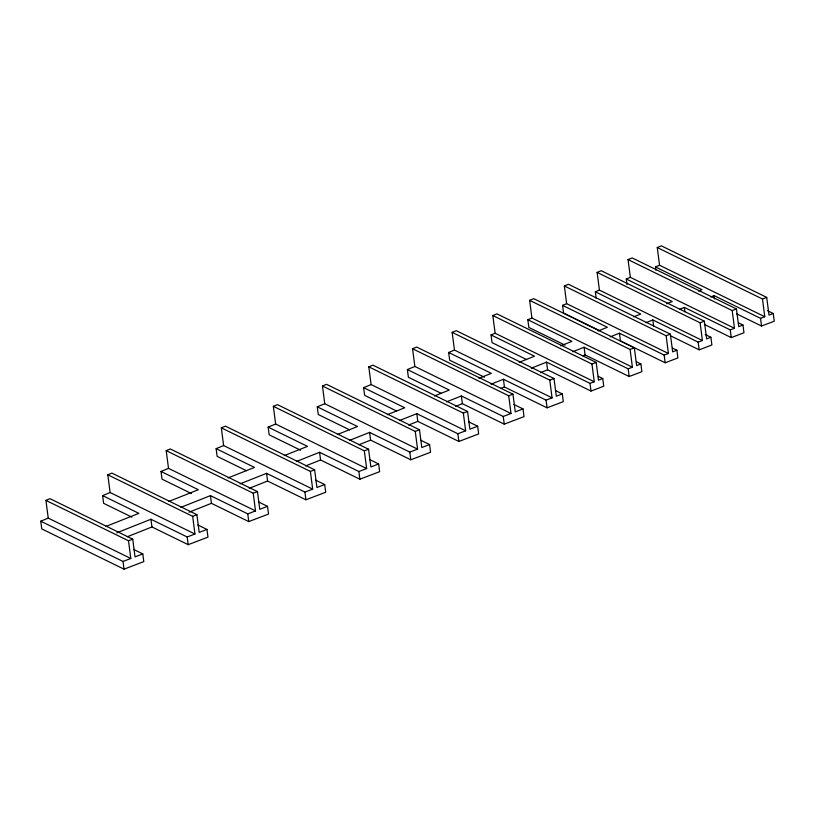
<?xml version="1.0" encoding="UTF-8"?>
<svg xmlns="http://www.w3.org/2000/svg" width="815" height="815" viewBox="0 0 815 815"><rect width="100%" height="100%" fill="white"/><g stroke="black" fill="none" stroke-linecap="round" stroke-linejoin="round"><path stroke-width="1.22" d="M45.935 500.39L50.031 498.699L132.733 539.163L135.035 556.879L142.798 553.915L143.797 561.616L124.023 569.155L41.748 528.904L40.75 521.203L48.238 518.106L130.797 558.489L128.495 540.783L45.935 500.39L48.238 518.106M107.804 474.799L192.656 516.313L194.958 534.029L110.106 492.515L107.804 474.799L111.9 473.108L196.894 514.693L199.196 532.409L206.969 529.444L207.968 537.146L188.194 544.685L151.947 526.959L127.201 536.779M166.209 450.644L253.221 493.218L255.523 510.923L168.511 468.36L166.209 450.644L170.294 448.953L257.459 491.598L259.761 509.314L267.524 506.349L268.532 514.051L248.758 521.59L211.431 503.334L189.039 512.217M221.323 427.844L310.383 471.416L312.685 489.132L223.626 445.561L221.323 427.844L225.419 426.153L314.621 469.797L316.923 487.513L324.696 484.548L325.694 492.25L305.92 499.789L267.575 481.033L249.217 488.328M273.351 406.328L364.336 450.838L366.638 468.554L275.653 424.034L273.351 406.328L277.436 404.637L368.574 449.228L370.876 466.934L378.649 463.98L379.647 471.671L359.873 479.22L320.57 459.986L305.523 465.966M322.465 386.015L415.263 431.42L417.565 449.136L324.757 403.731L322.465 386.015L326.55 384.323L419.511 429.8L421.803 447.517L429.576 444.552L430.575 452.254L410.801 459.792L370.591 440.12L358.824 444.796M368.808 366.842L463.338 413.093L465.64 430.799L371.11 384.558L368.808 366.842L372.903 365.151L467.576 411.473L469.878 429.179L477.641 426.225L478.649 433.926L458.876 441.465L417.8 421.375L408.539 425.053M412.563 348.749L508.713 395.784L511.015 413.5L414.866 366.455L412.563 348.749L416.648 347.058L512.951 394.165L515.253 411.881L523.016 408.916L524.014 416.618L504.24 424.157L462.37 403.67L455.514 406.4M452.152 332.367L549.768 380.126L552.071 397.842L454.454 350.083L452.152 332.367L456.237 330.676L554.006 378.517L556.309 396.222L562.309 393.93L563.308 401.632L547.069 407.826L504.424 386.972L501.031 388.317M492.831 315.548L591.955 364.04L594.257 381.756L495.133 333.254L492.831 315.548L496.916 313.856L596.193 362.42L598.495 380.136L602.733 378.517L603.732 386.218L591.018 391.068L547.599 369.827L540.498 372.638M529.618 300.328L630.107 349.492L632.409 367.198L531.92 318.044L529.618 300.328L533.703 298.636L634.345 347.873L636.647 365.589L640.885 363.969L641.884 371.671L629.17 376.52L585.068 354.943L582.796 355.839M564.347 285.963L666.12 335.76L668.422 353.466L566.639 303.679L564.347 285.963L568.432 284.272L670.358 334.14L672.66 351.856L676.898 350.236L677.897 357.938L665.183 362.787L620.439 340.894L619.441 333.192L610.282 336.829M597.12 272.404L700.105 322.801L702.408 340.507L599.422 290.12L597.12 272.404L601.205 270.723L704.343 321.181L706.646 338.887L710.884 337.278L711.882 344.979L699.168 349.829L670.827 335.953M628.059 259.608L732.196 310.566L734.488 328.272L630.352 277.324L628.059 259.608L632.145 257.917L736.434 308.946L738.736 326.652L742.964 325.042L743.973 332.744L731.259 337.593L704.374 324.441M657.257 247.536L762.473 299.013L764.776 316.729L659.559 265.242L657.257 247.536L661.342 245.845L766.711 297.394L769.014 315.11L773.252 313.49L774.25 321.191L761.536 326.041L736.607 313.846M131.938 517.168L103.617 503.313L102.619 495.612L110.106 492.515M191.433 493.544L162.022 479.159L161.024 471.457L168.511 468.36M246.476 470.713L217.136 456.359L216.138 448.657L223.626 445.561M300.623 450.226L269.164 434.833L268.166 427.131L275.653 424.034M349.574 429.841L318.268 414.529L317.269 406.828L324.757 403.731M396.589 410.994L364.621 395.356L363.622 387.655L371.11 384.558M441.221 393.329L408.376 377.253L407.378 369.552L414.866 366.455M484.487 377.213L449.666 360.179L448.668 352.477L454.454 350.083M526.602 359.547L492.046 342.646L491.048 334.945L495.133 333.254M565.06 345.153L528.833 327.426L527.835 319.735L531.92 318.044M599.402 330.605L563.562 313.072L562.564 305.37L566.639 303.679M596.193 298.412L595.337 291.811L599.422 290.12M626.99 284.517L626.277 279.015L630.352 277.324M655.902 270.234L655.474 266.933L659.559 265.242M105.879 526.449L138.866 513.348L102.619 495.612M168.899 501.419L198.351 489.723L161.024 471.457M228.108 477.906L254.494 467.423L216.138 448.657M284.333 455.575L307.489 446.376L268.166 427.131M337.502 434.456L357.51 426.51L317.269 406.828M387.359 414.662L404.729 407.765L363.622 387.655M434.436 395.968L449.289 390.059L407.378 369.552M478.894 378.303L491.353 373.362L448.668 352.477M519.135 362.318L534.518 356.216L491.048 334.945M560.628 345.845L571.987 341.332L527.835 319.735M598.2 330.921L607.358 327.284L562.564 305.37M633.775 316.791L640.743 314.03L595.337 291.811M666.66 303.73L672.253 301.509L626.277 279.015M698.547 291.067L702 289.702L655.474 266.933M116.779 532.827L150.948 519.257L187.195 536.983L194.958 534.029M180.971 507.327L210.433 495.632L247.76 513.888L255.523 510.923M240.18 483.815L266.576 473.332L304.922 492.087L312.685 489.132M296.416 461.484L319.572 452.284L358.875 471.518L366.638 468.554M349.584 440.365L369.592 432.419L409.802 452.091L417.565 449.136M399.432 420.571L416.801 413.674L457.867 433.763L465.64 430.799M446.508 401.877L461.361 395.968L503.242 416.465L511.015 413.5M490.976 384.211L503.426 379.27L546.07 400.124L552.071 397.842M531.217 368.227L546.59 362.125L590.019 383.366L594.257 381.756M572.711 351.754L584.07 347.241L628.171 368.818L632.409 367.198M645.857 322.699L652.825 319.938L698.17 342.127L702.408 340.507M679.853 309.201L684.335 307.418L730.26 329.892L734.488 328.272M710.619 296.976L714.072 295.611L760.538 318.339L764.776 316.729M128.495 540.783L132.733 539.163M192.656 516.313L196.894 514.693M253.221 493.218L257.459 491.598M310.383 471.416L314.621 469.797M364.336 450.838L368.574 449.228M415.263 431.42L419.511 429.8M463.338 413.093L467.576 411.473M508.713 395.784L512.951 394.165M549.768 380.126L554.006 378.517M591.955 364.04L596.193 362.42M630.107 349.492L634.345 347.873M666.12 335.76L670.358 334.14M700.105 322.801L704.343 321.181M732.196 310.566L736.434 308.946M762.473 299.013L766.711 297.394M40.75 521.203L123.024 561.454L130.797 558.489M619.441 333.192L664.184 355.085L668.422 353.466M767.577 310.719L773.252 313.49M738.461 322.842L742.964 325.042M705.189 334.486L710.884 337.278M672.395 348.036L676.898 350.236M636.332 361.748L640.885 363.969M598.251 376.326L602.733 378.517M555.535 390.619L562.309 393.93M513.888 404.454L523.016 408.916M468.686 421.844L477.641 426.225M420.56 440.141L429.576 444.552M369.582 459.538L378.649 463.98M315.588 480.096L324.696 484.548M258.396 501.877L267.524 506.349M197.811 524.972L206.969 529.444M133.65 549.442L142.798 553.915M760.538 318.339L761.536 326.041M730.26 329.892L731.259 337.593M714.072 295.611L714.5 298.911M698.17 342.127L699.168 349.829M684.335 307.418L684.906 311.819M664.184 355.085L665.183 362.787M652.825 319.938L653.681 326.54M628.171 368.818L629.17 376.52M590.019 383.366L591.018 391.068M584.07 347.241L585.068 354.943M546.59 362.125L547.599 369.827M546.07 400.124L547.069 407.826M503.426 379.27L504.424 386.972M503.242 416.465L504.24 424.157M461.361 395.968L462.37 403.67M457.867 433.763L458.876 441.465M416.801 413.674L417.8 421.375M409.802 452.091L410.801 459.792M369.592 432.419L370.591 440.12M358.875 471.518L359.873 479.22M319.572 452.284L320.57 459.986M304.922 492.087L305.92 499.789M266.576 473.332L267.575 481.033M247.76 513.888L248.758 521.59M210.433 495.632L211.431 503.334M187.195 536.983L188.194 544.685M150.948 519.257L151.947 526.959M123.024 561.454L124.023 569.155"/></g></svg>
